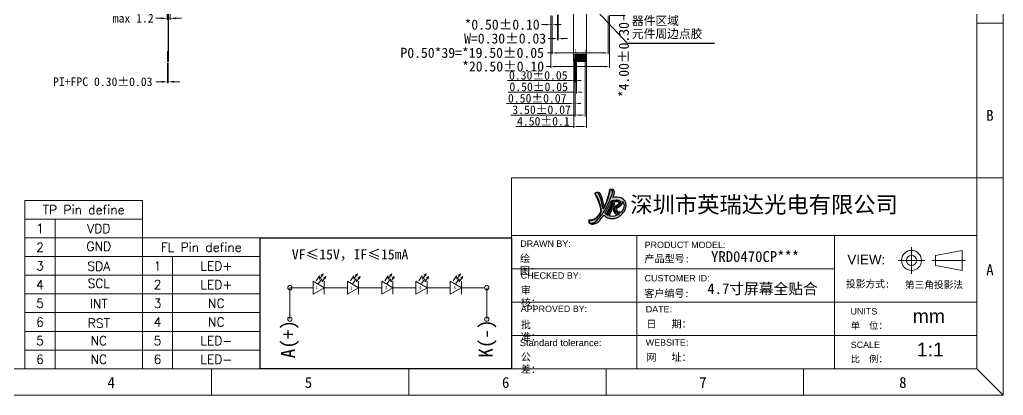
# Model space of a CAD drawing. Header units: millimetres. Extents: x -446 to 696, y -2213 to -1783.
# Drawn here: x 352.8 to 695.6, y -2171.7 to -2040.8 of the extents above; entities that cross this region are included whole.
import ezdxf
from ezdxf.enums import TextEntityAlignment as Align

# ---------------------------------------------------------------- set-up
doc = ezdxf.new("R2010")
doc.units = ezdxf.units.MM
doc.header["$LTSCALE"] = 0.1
doc.layers.get('0').update_dxf_attribs({"lineweight": 0})
doc.layers.get('Defpoints').update_dxf_attribs({"lineweight": 0})
for name, color, linetype, lineweight in [('1', 7, 'Continuous', 9), ('DIM', 3, 'Continuous', 0), ('Sundenal', 4, 'Continuous', 20), ('TP FPC', 33, 'Continuous', 9), ('文字', 2, 'Continuous', 20)]:
    doc.layers.add(name, color=color, linetype=linetype, lineweight=lineweight)
doc.layers.add('COM', color=1, linetype='Continuous')
doc.layers.add('COVERLENS', color=6, linetype='Continuous')
doc.styles.add('ROMANS', font='', dxfattribs={"height": 3})
doc.styles.get("Standard").update_dxf_attribs({"font": '', "height": 3.5})
doc.styles.add('STYLE1', font='arial.ttf')
doc.styles.add('YW-RD', font='romans.shx', dxfattribs={"bigfont": 'chineset.shx'})
doc.styles.add('公司名', font='')
doc.styles.add('宋体', font='')
doc.styles.get('ROMANS').set_extended_font_data('SimSun')
doc.styles.get('Standard').set_extended_font_data('SimSun')
doc.styles.get('公司名').set_extended_font_data('SimSun')
doc.styles.get('宋体').set_extended_font_data('SimSun')
doc.dimstyles.new('ISO-25$0', dxfattribs={"dimtxt": 3, "dimasz": 1.5, "dimexe": 0.5, "dimexo": 0.2, "dimgap": 0.2, "dimtad": 0, "dimzin": 1, "dimdsep": 46, "dimtxsty": 'ROMANS', "dimcen": 1, "dimclrd": 4, "dimclre": 4, "dimclrt": 4, "dimazin": 0, "dimtp": 1.2, "dimtm": 1.2, "dimtfac": 1, "dimtmove": 0, "dimatfit": 3, "dimfxl": 1, "dimtolj": 1, "dimtzin": 0, "dimlwd": 9, "dimlwe": 15, "dimarcsym": 0})
doc.dimstyles.new('Sundenal', dxfattribs={"dimtxt": 3.5, "dimasz": 2, "dimexe": 1.5, "dimexo": 0.5, "dimtad": 1, "dimdsep": 46, "dimtxsty": '宋体', "dimcen": 2.5, "dimadec": 0, "dimazin": 0, "dimtm": 1e-09, "dimtfac": 1, "dimtmove": 0, "dimatfit": 3, "dimfxl": 1, "dimarcsym": 0})
doc.dimstyles.new('Sundenal$0', dxfattribs={"dimtxt": 6, "dimasz": 3, "dimexe": 0.8, "dimexo": 0.8, "dimgap": 0.2, "dimtad": 1, "dimzin": 1, "dimdsep": 46, "dimtxsty": '宋体', "dimcen": 2.5, "dimadec": 0, "dimazin": 0, "dimtfac": 1, "dimtofl": 0, "dimtmove": 0, "dimatfit": 3, "dimfxl": 1, "dimtolj": 1, "dimlwd": 13, "dimlwe": 13, "dimarcsym": 0})

# ---------------------------------------------------------------- blocks, each defined once
blk = doc.blocks.new('*D39')
at = {"layer": 'Defpoints', "color": 0, "ltscale": 0.2}
for p in [(546.22, -2053.88), (546.52, -2053.88), (546.22, -2062.03)]:
    blk.add_point(p, dxfattribs=at)
at = {"layer": 'DIM', "color": 0, "lineweight": 13, "ltscale": 0.2}
for p, q in [((546.22, -2053.88), (546.22, -2062.53)), ((546.52, -2053.88), (546.52, -2062.53)), ((545.22, -2062.03), (522.84, -2062.03)), ((547.52, -2062.03), (548.52, -2062.03))]:
    blk.add_line(p, q, dxfattribs=at)
at = {"layer": 'DIM', "color": 0, "ltscale": 0.2}
for points in [[(545.22, -2061.86), (545.22, -2062.19), (546.22, -2062.03)], [(547.52, -2061.86), (547.52, -2062.19), (546.52, -2062.03)]]:
    blk.add_solid(points, dxfattribs=at)
at = {"layer": 'DIM', "color": 0, "ltscale": 0.2, "insert": (533.53, -2060.21), "char_height": 3, "attachment_point": 5, "style": '宋体'}
blk.add_mtext('\\A1;0.30%%P0.05', dxfattribs=at)
blk = doc.blocks.new('*D40')
at = {"layer": 'Defpoints', "color": 0, "ltscale": 0.2}
for p in [(546.37, -2055.27), (546.87, -2055.27), (546.37, -2066.03)]:
    blk.add_point(p, dxfattribs=at)
at = {"layer": 'DIM', "color": 0, "lineweight": 13, "ltscale": 0.2}
for p, q in [((546.37, -2055.27), (546.37, -2066.53)), ((546.87, -2055.27), (546.87, -2066.53)), ((545.37, -2066.03), (522.99, -2066.03)), ((547.87, -2066.03), (548.87, -2066.03))]:
    blk.add_line(p, q, dxfattribs=at)
at = {"layer": 'DIM', "color": 0, "ltscale": 0.2}
for points in [[(545.37, -2065.86), (545.37, -2066.19), (546.37, -2066.03)], [(547.87, -2065.86), (547.87, -2066.19), (546.87, -2066.03)]]:
    blk.add_solid(points, dxfattribs=at)
at = {"layer": 'DIM', "color": 0, "ltscale": 0.2, "insert": (533.68, -2064.21), "char_height": 3, "attachment_point": 5, "style": '宋体'}
blk.add_mtext('\\A1;0.50%%P0.05', dxfattribs=at)
blk = doc.blocks.new('*D41')
at = {"layer": 'Defpoints', "color": 0, "ltscale": 0.2}
for p in [(546.37, -2055.27), (549.87, -2055.27), (546.37, -2074.03)]:
    blk.add_point(p, dxfattribs=at)
at = {"layer": 'DIM', "color": 0, "lineweight": 13, "ltscale": 0.2}
for p, q in [((546.37, -2055.27), (546.37, -2074.53)), ((549.87, -2055.27), (549.87, -2074.53)), ((546.37, -2074.03), (524.02, -2074.03)), ((548.87, -2074.03), (547.37, -2074.03))]:
    blk.add_line(p, q, dxfattribs=at)
at = {"layer": 'DIM', "color": 0, "ltscale": 0.2}
for points in [[(547.37, -2073.86), (547.37, -2074.19), (546.37, -2074.03)], [(548.87, -2073.86), (548.87, -2074.19), (549.87, -2074.03)]]:
    blk.add_solid(points, dxfattribs=at)
at = {"layer": 'DIM', "color": 0, "ltscale": 0.2, "insert": (534.69, -2072.21), "char_height": 3, "attachment_point": 5, "style": '宋体'}
blk.add_mtext('\\A1;3.50%%P0.07', dxfattribs=at)
blk = doc.blocks.new('*D42')
at = {"layer": 'Defpoints', "color": 0, "ltscale": 0.2}
for p in [(545.87, -2054.81), (546.37, -2055.27), (545.87, -2070.03)]:
    blk.add_point(p, dxfattribs=at)
at = {"layer": 'DIM', "color": 0, "lineweight": 13, "ltscale": 0.2}
for p, q in [((545.87, -2054.81), (545.87, -2070.53)), ((546.37, -2055.27), (546.37, -2070.53)), ((544.87, -2070.03), (522.47, -2070.03)), ((547.37, -2070.03), (548.37, -2070.03))]:
    blk.add_line(p, q, dxfattribs=at)
at = {"layer": 'DIM', "color": 0, "ltscale": 0.2}
for points in [[(544.87, -2069.86), (544.87, -2070.19), (545.87, -2070.03)], [(547.37, -2069.86), (547.37, -2070.19), (546.37, -2070.03)]]:
    blk.add_solid(points, dxfattribs=at)
at = {"layer": 'DIM', "color": 0, "ltscale": 0.2, "insert": (533.17, -2068.21), "char_height": 3, "attachment_point": 5, "style": '宋体'}
blk.add_mtext('\\A1;0.50%%P0.07', dxfattribs=at)
blk = doc.blocks.new('*D43')
at = {"layer": 'Defpoints', "color": 0, "ltscale": 0.2}
for p in [(545.87, -2054.42), (550.37, -2054.16), (545.87, -2078.03)]:
    blk.add_point(p, dxfattribs=at)
at = {"layer": 'DIM', "color": 0, "lineweight": 13, "ltscale": 0.2}
for p, q in [((545.87, -2054.42), (545.87, -2078.53)), ((550.37, -2054.16), (550.37, -2078.53)), ((545.87, -2078.03), (525.74, -2078.03)), ((549.37, -2078.03), (546.87, -2078.03))]:
    blk.add_line(p, q, dxfattribs=at)
at = {"layer": 'DIM', "color": 0, "ltscale": 0.2}
for points in [[(546.87, -2077.86), (546.87, -2078.19), (545.87, -2078.03)], [(549.37, -2077.86), (549.37, -2078.19), (550.37, -2078.03)]]:
    blk.add_solid(points, dxfattribs=at)
at = {"layer": 'DIM', "color": 0, "ltscale": 0.2, "insert": (535.31, -2076.21), "char_height": 3, "attachment_point": 5, "style": '宋体'}
blk.add_mtext('\\A1;4.50%%P0.1', dxfattribs=at)
blk = doc.blocks.new('*D45')
at = {"layer": 'Defpoints', "color": 0}
for p in [(817.89, -2242.63), (838.39, -2242.63), (838.39, -2260.57)]:
    blk.add_point(p, dxfattribs=at)
at = {"layer": 'DIM', "color": 4, "lineweight": -2}
for p, q in [((817.89, -2242.83), (817.89, -2261.07)), ((838.39, -2242.83), (838.39, -2261.07)), ((817.89, -2260.57), (816.29, -2260.57)), ((836.79, -2260.57), (819.49, -2260.57))]:
    blk.add_line(p, q, dxfattribs=at)
at = {"layer": 'DIM', "color": 4}
for points in [[(819.49, -2260.3), (819.49, -2260.84), (817.89, -2260.57)], [(836.79, -2260.3), (836.79, -2260.84), (838.39, -2260.57)]]:
    blk.add_solid(points, dxfattribs=at)
at = {"layer": 'DIM', "color": 4, "lineweight": 0, "insert": (801.29, -2260.57), "char_height": 3.5, "attachment_point": 5, "style": 'ROMANS'}
blk.add_mtext('*20.50%%P0.10', dxfattribs=at)
blk = doc.blocks.new('*D46')
at = {"layer": 'Defpoints', "color": 0}
for p in [(820.24, -2242.33), (820.54, -2242.33), (820.54, -2250.84)]:
    blk.add_point(p, dxfattribs=at)
at = {"layer": 'DIM', "color": 4, "lineweight": -2}
for p, q in [((820.24, -2242.53), (820.24, -2251.34)), ((820.54, -2242.53), (820.54, -2251.34)), ((818.64, -2250.84), (817.04, -2250.84)), ((820.54, -2250.84), (820.24, -2250.84)), ((822.14, -2250.84), (823.74, -2250.84))]:
    blk.add_line(p, q, dxfattribs=at)
at = {"layer": 'DIM', "color": 4}
for points in [[(818.64, -2250.58), (818.64, -2251.11), (820.24, -2250.84)], [(822.14, -2250.58), (822.14, -2251.11), (820.54, -2250.84)]]:
    blk.add_solid(points, dxfattribs=at)
at = {"layer": 'DIM', "color": 4, "lineweight": 0, "insert": (802, -2250.84), "char_height": 3.5, "attachment_point": 5, "style": 'ROMANS'}
blk.add_mtext('W=0.30%%P0.03', dxfattribs=at)
blk = doc.blocks.new('*D47')
at = {"layer": 'Defpoints', "color": 0}
for p in [(817.89, -2242.63), (818.39, -2242.73), (817.89, -2245.98)]:
    blk.add_point(p, dxfattribs=at)
at = {"layer": 'DIM', "color": 4, "lineweight": -2}
for p, q in [((817.89, -2242.83), (817.89, -2246.48)), ((818.39, -2242.93), (818.39, -2246.48)), ((816.29, -2245.98), (814.69, -2245.98)), ((818.39, -2245.98), (817.89, -2245.98)), ((819.99, -2245.98), (821.59, -2245.98))]:
    blk.add_line(p, q, dxfattribs=at)
at = {"layer": 'DIM', "color": 4}
for points in [[(816.29, -2245.72), (816.29, -2246.25), (817.89, -2245.98)], [(819.99, -2245.72), (819.99, -2246.25), (818.39, -2245.98)]]:
    blk.add_solid(points, dxfattribs=at)
at = {"layer": 'DIM', "color": 4, "lineweight": 0, "insert": (800.94, -2245.98), "char_height": 3.5, "attachment_point": 5, "style": 'ROMANS'}
blk.add_mtext('*0.50%%P0.10', dxfattribs=at)
blk = doc.blocks.new('*D48')
at = {"layer": 'Defpoints', "color": 0}
for p in [(818.39, -2242.73), (837.89, -2242.73), (837.89, -2255.82)]:
    blk.add_point(p, dxfattribs=at)
at = {"layer": 'DIM', "color": 4, "lineweight": -2}
for p, q in [((818.39, -2242.93), (818.39, -2256.32)), ((837.89, -2242.93), (837.89, -2256.32)), ((818.39, -2255.82), (816.79, -2255.82)), ((836.29, -2255.82), (819.99, -2255.82))]:
    blk.add_line(p, q, dxfattribs=at)
at = {"layer": 'DIM', "color": 4}
for points in [[(819.99, -2255.56), (819.99, -2256.09), (818.39, -2255.82)], [(836.29, -2255.56), (836.29, -2256.09), (837.89, -2255.82)]]:
    blk.add_solid(points, dxfattribs=at)
at = {"layer": 'DIM', "color": 4, "lineweight": 0, "insert": (790.53, -2255.82), "char_height": 3.5, "attachment_point": 5, "style": 'ROMANS'}
blk.add_mtext('P0.50*39=*19.50%%P0.05', dxfattribs=at)
blk = doc.blocks.new('*D49')
at = {"layer": 'Defpoints', "color": 0}
for p in [(838.39, -2238.83), (838.19, -2242.83), (843.39, -2242.83)]:
    blk.add_point(p, dxfattribs=at)
at = {"layer": 'DIM', "color": 4, "lineweight": -2}
for p, q in [((838.59, -2238.83), (843.89, -2238.83)), ((843.39, -2240.43), (843.39, -2241.23)), ((838.39, -2242.83), (843.89, -2242.83)), ((843.39, -2242.83), (843.39, -2244.43))]:
    blk.add_line(p, q, dxfattribs=at)
at = {"layer": 'DIM', "color": 4}
for points in [[(843.12, -2240.43), (843.66, -2240.43), (843.39, -2238.83)], [(843.12, -2241.23), (843.66, -2241.23), (843.39, -2242.83)]]:
    blk.add_solid(points, dxfattribs=at)
at = {"layer": 'DIM', "color": 4, "lineweight": 0, "insert": (843.39, -2258.18), "char_height": 3.5, "attachment_point": 5, "rotation": 90, "style": 'ROMANS'}
blk.add_mtext('*4.00%%P0.30', dxfattribs=at)
blk = doc.blocks.new('*D71')
at = {"layer": 'Defpoints', "color": 0}
for p in [(404.19, -2037.68), (405.19, -2037.68), (404.19, -2040.33)]:
    blk.add_point(p, dxfattribs=at)
at = {"layer": 'DIM', "color": 4, "lineweight": 15}
for p, q in [((404.19, -2038.18), (404.19, -2040.83)), ((405.19, -2038.18), (405.19, -2040.83))]:
    blk.add_line(p, q, dxfattribs=at)
at = {"layer": 'DIM', "color": 4, "lineweight": 9}
for p, q in [((402.19, -2040.33), (400.19, -2040.33)), ((405.19, -2040.33), (404.19, -2040.33)), ((407.19, -2040.33), (409.19, -2040.33))]:
    blk.add_line(p, q, dxfattribs=at)
at = {"layer": 'DIM', "color": 4}
for points in [[(402.19, -2040), (402.19, -2040.66), (404.19, -2040.33)], [(407.19, -2040), (407.19, -2040.66), (405.19, -2040.33)]]:
    blk.add_solid(points, dxfattribs=at)
at = {"layer": 'DIM', "color": 4, "insert": (392.35, -2040.33), "char_height": 3, "attachment_point": 5, "style": 'ROMANS'}
blk.add_mtext('\\A1;max 1.2', dxfattribs=at)
blk = doc.blocks.new('*D72')
at = {"layer": 'Defpoints', "color": 0}
for p in [(404.29, -2055.37), (404.59, -2055.37), (404.29, -2062.44)]:
    blk.add_point(p, dxfattribs=at)
at = {"layer": 'DIM', "color": 4, "lineweight": 15}
for p, q in [((404.29, -2055.87), (404.29, -2062.94)), ((404.59, -2055.87), (404.59, -2062.94))]:
    blk.add_line(p, q, dxfattribs=at)
at = {"layer": 'DIM', "color": 4, "lineweight": 9}
for p, q in [((402.29, -2062.44), (400.29, -2062.44)), ((404.59, -2062.44), (404.29, -2062.44)), ((406.59, -2062.44), (408.59, -2062.44))]:
    blk.add_line(p, q, dxfattribs=at)
at = {"layer": 'DIM', "color": 4}
for points in [[(402.29, -2062.1), (402.29, -2062.77), (404.29, -2062.44)], [(406.59, -2062.1), (406.59, -2062.77), (404.59, -2062.44)]]:
    blk.add_solid(points, dxfattribs=at)
at = {"layer": 'DIM', "color": 4, "insert": (381.74, -2062.44), "char_height": 3, "attachment_point": 5, "style": 'ROMANS'}
blk.add_mtext('\\A1;PI+FPC 0.30±0.03', dxfattribs=at)
blk = doc.blocks.new('2')
at = {"layer": 'DIM', "lineweight": 0}
dim = blk.add_linear_dim(base=(843.389, -2242.829), p1=(838.392, -2238.829), p2=(838.192, -2242.829), angle=90, text='*<>%%P0.30', dimstyle='ISO-25$0', override={"dimtxt": 1.8, "dimasz": 1.6, "dimtp": 0, "dimtm": 0, "dimtolj": 0, "dimlwd": 65534, "dimlwe": 65534}, dxfattribs=at)
dim.commit()
dim.dimension.update_dxf_attribs({"geometry": '*D49', "text_midpoint": (843.389, -2258.179), "dimtype": 128})
for base, p1, p2, text, picture, middle in [((837.892, -2255.824), (818.392, -2242.729), (837.892, -2242.729), 'P0.50*39=*<>%%P0.05', '*D48', (790.528, -2255.824)), ((820.542, -2250.843), (820.242, -2242.329), (820.542, -2242.329), 'W=<>%%P0.03', '*D46', (802.002, -2250.843)), ((838.392, -2260.571), (817.892, -2242.629), (838.392, -2242.629), '*<>%%P0.10', '*D45', (801.291, -2260.571)), ((817.892, -2245.983), (818.392, -2242.729), (817.892, -2242.629), '*<>%%P0.10', '*D47', (800.942, -2245.983))]:
    dim = blk.add_linear_dim(base=base, p1=p1, p2=p2, text=text, dimstyle='ISO-25$0', override={"dimtxt": 1.8, "dimasz": 1.6, "dimtp": 0, "dimtm": 0, "dimtolj": 0, "dimlwd": 65534, "dimlwe": 65534}, dxfattribs=at)
    dim.commit()
    dim.dimension.update_dxf_attribs({"geometry": picture, "text_midpoint": middle, "dimtype": 128})

msp = doc.modelspace()

# ---------------------------------------------------------------- hatches: boundary and pattern name
at = {"ltscale": 0.25}
for points in [[(556.6075, -2107.3413, 0.03372894), (558.4235, -2103.707, -0.00715604), (559.3327, -2101.3821, 0.14987693), (559.364, -2100.4391, 0.23508652), (558.9853, -2100.0817, 0.08849845), (558.554, -2100.0497, -0.06787995), (556.2075, -2106.8333, -0.00465886), (555.5481, -2104.0027, 0.04927734), (554.7841, -2101.7412, 0.20187911), (554.1413, -2101.1478, 0.22160241), (553.4659, -2101.2371, 0.21886123), (553.3226, -2101.4747, -0.11889744), (555.4702, -2107.6546, -0.09960291), (553.8139, -2109.9215, -0.11512876), (552.4851, -2110.6879, -0.12902027), (551.2167, -2110.6873, 0.13624358), (551.4168, -2111.4905, 0.2211812), (551.8548, -2111.7327, 0.15129175), (552.9801, -2111.4375, 0.09133765), (554.2605, -2110.3888, 0.04383685)], [(559.6066, -2104.7884), (559.1934, -2104.6886), (557.3356, -2108.7019, 0.04138834), (557.7357, -2108.9516)]]:
    msp.add_hatch(color=7, dxfattribs=at).paths.add_polyline_path(points)
at = {"layer": 'COM'}
h = msp.add_hatch(color=150, dxfattribs=at)
h.paths.add_polyline_path([(561.5124, -2109.4912, 0.08412306), (563.1707, -2108.0247, 0.16266905), (564.1774, -2105.5039, 0.31823096), (562.6103, -2103.0271, 0.18518386), (559.463, -2102.8047, 0.01927237), (559.9534, -2101.4578, 0.27556159), (559.7991, -2100.2013, 0.25187329), (559.0143, -2099.9686, 0.10482957), (558.4557, -2099.9452, -0.05927415), (556.5336, -2105.8893, 0.01700357), (556.0753, -2103.9196, 0.03855738), (555.3549, -2101.7219, 0.14089341), (554.8375, -2101.1443, 0.15185766), (554.1763, -2101.0363, 0.22207271), (553.4017, -2101.1395, 0.24595027), (553.2037, -2101.506, -0.11901075), (555.3508, -2107.6344, -0.09848438), (553.7346, -2109.8358, -0.11500689), (552.4534, -2110.5755, -0.14391492), (551.1107, -2110.5343, 0.16033694), (551.3184, -2111.5538, 0.24344717), (551.8997, -2111.851, 0.1911211), (552.5578, -2112.0578, 0.11879656), (554.0511, -2111.5228, 0.08506177), (555.039, -2110.5933, 0.01886165), (556.3402, -2108.878, 0.08529997), (557.3179, -2109.6384, 0.07751559), (558.7693, -2110.0748, 0.17390921)])
h.paths.add_polyline_path([(558.7671, -2109.2629, -0.03237811), (558.2487, -2109.1418), (559.409, -2106.5598), (559.6382, -2106.5799), (559.7209, -2106.9962, 0.11110451), (560.1538, -2108.1059, 0.10391763), (560.4987, -2108.4728, 0.27662088), (561.1638, -2108.4799, 0.29751482), (561.8843, -2108.3182, -0.03221781), (561.2767, -2108.7867, -0.1794648)], flags=16)
h.paths.add_polyline_path([(560.3402, -2108.1563, -0.13347553), (559.8355, -2106.9735), (559.7357, -2106.4712), (559.3712, -2106.4392, 0.02675099), (559.6192, -2106.0948, 0.12977373), (561.0701, -2105.5502, 0.09748583), (561.7263, -2104.8957, 0.23226505), (561.762, -2104.3919, 0.16339798), (561.4226, -2104.1336, 0.09442898), (560.246, -2104.0126, 0.07986488), (558.7832, -2104.3628, 0.00226449), (558.8984, -2104.0959, -0.08706592), (560.7019, -2103.7175, -0.01558338), (561.2368, -2103.7433, -0.11112246), (562.0397, -2103.9882, -0.44301694), (562.2585, -2104.6895, -0.13342236), (561.2703, -2105.7602, -0.05240629), (560.2861, -2106.249, 0.14854129), (560.6739, -2107.7384, 0.34582261), (561.6165, -2108.0246, -0.10417742), (561.1093, -2108.3874, -0.39472956)], flags=16)
h.paths.add_polyline_path([(557.7357, -2108.9516, -0.04138834), (557.3356, -2108.7019), (559.1934, -2104.6886), (559.6066, -2104.7884)], flags=16)
h.paths.add_polyline_path([(557.2409, -2108.6282, -0.05515666), (556.8003, -2108.181, 0.03221408), (558.7141, -2104.5199, -0.08666433), (560.2554, -2104.1291, -0.08978239), (561.3346, -2104.2297, -0.18201703), (561.6582, -2104.4473, -0.27265547), (561.5782, -2104.9033, -0.08782919), (561.0038, -2105.454, -0.12412777), (559.6735, -2105.9712), (560.1952, -2104.8103), (559.1276, -2104.5525)], flags=16)
h.paths.add_polyline_path([(561.0772, -2107.2725, -0.05526772), (560.9197, -2106.3013, 0.02828174), (561.7568, -2105.8978, 0.13831332), (562.9091, -2104.6873, 0.26707564), (562.8563, -2104.1441, -0.20011886), (563.4433, -2105.5099, -0.16894492), (562.644, -2107.5134, -0.02396439), (562.2711, -2107.9459, -0.13142414), (561.8272, -2107.9991, -0.02867255), (561.9348, -2107.9138, -0.11663007), (561.8604, -2107.819, -0.10988465), (561.5346, -2107.919, -0.20064306)], flags=16)
h.paths.add_polyline_path([(554.2605, -2110.3888, -0.09133765), (552.9801, -2111.4375, -0.1455283), (551.8992, -2111.7342, -0.24086919), (551.4168, -2111.4905, -0.13624358), (551.2167, -2110.6873, 0.12902027), (552.4851, -2110.6879, 0.10441132), (553.7075, -2110.017, 0.10467732), (555.4702, -2107.6546, 0.11889744), (553.3226, -2101.4747, -0.2453457), (553.4944, -2101.2197, -0.21076918), (554.1413, -2101.1478, -0.20340564), (554.7869, -2101.7472, -0.05274455), (555.5862, -2104.173, 0.00411241), (556.1684, -2106.6716), (556.2887, -2106.6716, 0.06616942), (558.554, -2100.0497, -0.06858606), (558.89, -2100.0613, -0.35576344), (559.3983, -2100.5966, -0.15254711), (559.2657, -2101.547, 0.00664586), (558.4235, -2103.707, -0.03372894), (556.6075, -2107.3413, -0.04383685)], flags=16)
h.paths.add_polyline_path([(559.6968, -2103.4626, -0.17085205), (562.2885, -2103.7623, -0.00637092), (562.3333, -2103.7827, 0.04724845), (560.701, -2103.6007, 0.08131134), (558.9739, -2103.9414, 0.00246474), (559.0663, -2103.707, -0.08555326)], flags=16)
msp.add_hatch(color=7, dxfattribs=at).paths.add_polyline_path([(560.2861, -2106.249, 0.05552151), (561.3252, -2105.7248, 0.13312052), (562.2866, -2104.6341, 0.40609149), (562.0397, -2103.9882, 0.10817825), (561.259, -2103.7451, 0.01623081), (560.7019, -2103.7175, 0.08706592), (558.8984, -2104.0959, -0.00226449), (558.7832, -2104.3628, -0.07986488), (560.246, -2104.0126, -0.08955186), (561.3638, -2104.1166, -0.18690623), (561.762, -2104.3919, -0.23226505), (561.7263, -2104.8957, -0.09748583), (561.0701, -2105.5502, -0.12977373), (559.6192, -2106.0948, -0.02675099), (559.3712, -2106.4392), (559.7357, -2106.4712), (559.8355, -2106.9735, 0.13347553), (560.3402, -2108.1563, 0.35114774), (561.026, -2108.421, 0.11922138), (561.6165, -2108.0246, -0.34582261), (560.6739, -2107.7384, -0.14854129)])

# ---------------------------------------------------------------- linework, layer by layer
for p, q in [((456.1011, -2131.7658), (457.257, -2130.0583)), ((456.1011, -2131.7658), (457.257, -2130.0583)), ((456.9857, -2132.7449), (458.1416, -2131.0374)), ((456.9857, -2132.7449), (458.1416, -2131.0374)), ((457.257, -2130.0583), (457.3162, -2131.1738)), ((457.257, -2130.0583), (457.3162, -2131.1738)), ((457.3162, -2131.1738), (458.5679, -2129.3248)), ((457.3162, -2131.1738), (458.5679, -2129.3248)), ((458.5679, -2129.3248), (457.7382, -2129.8066)), ((458.5679, -2129.3248), (457.7382, -2129.8066)), ((458.1416, -2131.0374), (458.2008, -2132.153)), ((458.1416, -2131.0374), (458.2008, -2132.153)), ((458.2008, -2132.153), (459.4525, -2130.304)), ((458.2008, -2132.153), (459.4525, -2130.304)), ((458.5679, -2129.3248), (458.343, -2130.1844)), ((458.5679, -2129.3248), (458.343, -2130.1844)), ((459.4525, -2130.304), (458.7058, -2130.7376)), ((459.4525, -2130.304), (458.7058, -2130.7376)), ((458.932, -2131.9482), (458.932, -2136.379)), ((458.932, -2131.9482), (458.932, -2136.379)), ((459.4525, -2130.304), (459.2501, -2131.0776)), ((459.4525, -2130.304), (459.2501, -2131.0776)), ((468.0534, -2131.7658), (469.2093, -2130.0583)), ((468.0534, -2131.7658), (469.2093, -2130.0583)), ((468.938, -2132.7449), (470.0939, -2131.0374)), ((468.938, -2132.7449), (470.0939, -2131.0374)), ((469.2093, -2130.0583), (469.2685, -2131.1738)), ((469.2093, -2130.0583), (469.2685, -2131.1738)), ((469.2685, -2131.1738), (470.5202, -2129.3248)), ((469.2685, -2131.1738), (470.5202, -2129.3248)), ((470.5202, -2129.3248), (469.6905, -2129.8066)), ((470.5202, -2129.3248), (469.6905, -2129.8066)), ((470.0939, -2131.0374), (470.1531, -2132.153)), ((470.0939, -2131.0374), (470.1531, -2132.153)), ((470.1531, -2132.153), (471.4048, -2130.304)), ((470.1531, -2132.153), (471.4048, -2130.304)), ((470.5202, -2129.3248), (470.2953, -2130.1844)), ((470.5202, -2129.3248), (470.2953, -2130.1844)), ((471.4048, -2130.304), (470.6581, -2130.7376)), ((471.4048, -2130.304), (470.6581, -2130.7376)), ((470.8843, -2131.9482), (470.8843, -2136.379)), ((470.8843, -2131.9482), (470.8843, -2136.379)), ((471.4048, -2130.304), (471.2024, -2131.0776)), ((471.4048, -2130.304), (471.2024, -2131.0776)), ((480.0058, -2131.7658), (481.1616, -2130.0583)), ((480.0058, -2131.7658), (481.1616, -2130.0583)), ((480.8904, -2132.7449), (482.0462, -2131.0374)), ((480.8904, -2132.7449), (482.0462, -2131.0374)), ((481.1616, -2130.0583), (481.2208, -2131.1738)), ((481.1616, -2130.0583), (481.2208, -2131.1738)), ((481.2208, -2131.1738), (482.4725, -2129.3248)), ((481.2208, -2131.1738), (482.4725, -2129.3248)), ((482.4725, -2129.3248), (481.6428, -2129.8066)), ((482.4725, -2129.3248), (481.6428, -2129.8066)), ((482.0462, -2131.0374), (482.1054, -2132.153)), ((482.0462, -2131.0374), (482.1054, -2132.153)), ((482.1054, -2132.153), (483.3571, -2130.304)), ((482.1054, -2132.153), (483.3571, -2130.304)), ((482.4725, -2129.3248), (482.2477, -2130.1844)), ((482.4725, -2129.3248), (482.2477, -2130.1844)), ((483.3571, -2130.304), (482.6104, -2130.7376)), ((483.3571, -2130.304), (482.6104, -2130.7376)), ((482.8366, -2131.9482), (482.8366, -2136.379)), ((482.8366, -2131.9482), (482.8366, -2136.379)), ((483.3571, -2130.304), (483.1547, -2131.0776)), ((483.3571, -2130.304), (483.1547, -2131.0776)), ((491.9581, -2131.7658), (493.114, -2130.0583)), ((491.9581, -2131.7658), (493.114, -2130.0583)), ((492.8427, -2132.7449), (493.9986, -2131.0374)), ((492.8427, -2132.7449), (493.9986, -2131.0374)), ((493.114, -2130.0583), (493.1732, -2131.1738)), ((493.114, -2130.0583), (493.1732, -2131.1738)), ((493.1732, -2131.1738), (494.4249, -2129.3248)), ((493.1732, -2131.1738), (494.4249, -2129.3248)), ((494.4249, -2129.3248), (493.5951, -2129.8066)), ((494.4249, -2129.3248), (493.5951, -2129.8066)), ((493.9986, -2131.0374), (494.0578, -2132.153)), ((493.9986, -2131.0374), (494.0578, -2132.153)), ((494.0578, -2132.153), (495.3095, -2130.304)), ((494.0578, -2132.153), (495.3095, -2130.304)), ((494.4249, -2129.3248), (494.2, -2130.1844)), ((494.4249, -2129.3248), (494.2, -2130.1844)), ((495.3095, -2130.304), (494.5627, -2130.7376)), ((495.3095, -2130.304), (494.5627, -2130.7376)), ((494.7889, -2131.9482), (494.7889, -2136.379)), ((494.7889, -2131.9482), (494.7889, -2136.379)), ((495.3095, -2130.304), (495.1071, -2131.0776)), ((495.3095, -2130.304), (495.1071, -2131.0776)), ((503.9104, -2131.7658), (505.0663, -2130.0583)), ((503.9104, -2131.7658), (505.0663, -2130.0583)), ((504.795, -2132.7449), (505.9509, -2131.0374)), ((504.795, -2132.7449), (505.9509, -2131.0374)), ((505.0663, -2130.0583), (505.1255, -2131.1738)), ((505.0663, -2130.0583), (505.1255, -2131.1738)), ((505.1255, -2131.1738), (506.3772, -2129.3248)), ((505.1255, -2131.1738), (506.3772, -2129.3248)), ((506.3772, -2129.3248), (505.5474, -2129.8066)), ((506.3772, -2129.3248), (505.5474, -2129.8066)), ((505.9509, -2131.0374), (506.0101, -2132.153)), ((505.9509, -2131.0374), (506.0101, -2132.153)), ((506.0101, -2132.153), (507.2618, -2130.304)), ((506.0101, -2132.153), (507.2618, -2130.304)), ((506.3772, -2129.3248), (506.1523, -2130.1844)), ((506.3772, -2129.3248), (506.1523, -2130.1844)), ((507.2618, -2130.304), (506.515, -2130.7376)), ((507.2618, -2130.304), (506.515, -2130.7376)), ((506.7412, -2131.9482), (506.7412, -2136.379)), ((506.7412, -2131.9482), (506.7412, -2136.379)), ((507.2618, -2130.304), (507.0594, -2131.0776)), ((507.2618, -2130.304), (507.0594, -2131.0776)), ((446.985, -2134.166), (455.0503, -2134.166)), ((446.985, -2134.166), (446.985, -2145.1183)), ((458.9373, -2134.166), (467.0026, -2134.166)), ((470.8896, -2134.166), (478.955, -2134.166)), ((490.9073, -2134.166), (482.8419, -2134.166)), ((502.8596, -2134.166), (494.7942, -2134.166)), ((514.8119, -2134.166), (506.7465, -2134.166)), ((515.5767, -2134.166), (515.5767, -2145.1183))]:
    msp.add_line(p, q)
at = {"color": 4}
msp.add_line((417.6812, -2162.4052), (460.8812, -2162.4052), dxfattribs=at)
msp.add_line((417.6812, -2162.4052), (460.8812, -2162.4052), dxfattribs=at)
for points in [[(458.9373, -2134.166), (455.0503, -2131.9218), (455.0503, -2136.4101)], [(458.9373, -2134.166), (455.0503, -2131.9218), (455.0503, -2136.4101)], [(470.8896, -2134.166), (467.0026, -2131.9218), (467.0026, -2136.4101)], [(470.8896, -2134.166), (467.0026, -2131.9218), (467.0026, -2136.4101)], [(482.8419, -2134.166), (478.955, -2131.9218), (478.955, -2136.4101)], [(482.8419, -2134.166), (478.955, -2131.9218), (478.955, -2136.4101)], [(494.7942, -2134.166), (490.9073, -2131.9218), (490.9073, -2136.4101)], [(494.7942, -2134.166), (490.9073, -2131.9218), (490.9073, -2136.4101)], [(506.7465, -2134.166), (502.8596, -2131.9218), (502.8596, -2136.4101)], [(506.7465, -2134.166), (502.8596, -2131.9218), (502.8596, -2136.4101)]]:
    msp.add_lwpolyline(points, close=True)
for centre in [(446.985, -2134.166), (515.5767, -2134.166), (446.985, -2145.1183), (515.5767, -2145.1183)]:
    msp.add_circle(centre, 0.7648)
at = {"layer": '1', "color": 1}
for p, q in [((365.1171, -2116.8076), (365.1171, -2110.2936)), ((365.1171, -2123.3215), (365.1171, -2116.8076)), ((365.1171, -2129.8354), (365.1171, -2123.3215)), ((406.0848, -2129.8354), (406.0848, -2123.3215)), ((365.1171, -2136.3494), (365.1171, -2129.8354)), ((406.0848, -2136.3494), (406.0848, -2129.8354)), ((365.1171, -2142.8633), (365.1171, -2136.3494)), ((406.0848, -2142.8633), (406.0848, -2136.3494)), ((365.1171, -2149.3773), (365.1171, -2142.8633)), ((406.0848, -2149.3773), (406.0848, -2142.8633)), ((365.1171, -2155.8912), (365.1171, -2149.3773)), ((406.0848, -2155.8912), (406.0848, -2149.3773)), ((365.1171, -2162.4052), (365.1171, -2155.8912)), ((406.0848, -2162.4052), (406.0848, -2155.8912))]:
    msp.add_line(p, q, dxfattribs=at)
for points in [[(354.6195, -2103.7797), (354.6195, -2110.2936), (395.5872, -2110.2936), (395.5872, -2103.7797)], [(354.6195, -2110.2936), (354.6195, -2116.8076), (395.5872, -2116.8076), (395.5872, -2110.2936)], [(354.6195, -2116.8076), (354.6195, -2123.3215), (395.5872, -2123.3215), (395.5872, -2116.8076)], [(395.5872, -2116.8076), (395.5872, -2123.3215), (436.555, -2123.3215), (436.555, -2116.8076)], [(354.6195, -2123.3215), (354.6195, -2129.8354), (395.5872, -2129.8354), (395.5872, -2123.3215)], [(395.5872, -2123.3215), (395.5872, -2129.8354), (436.555, -2129.8354), (436.555, -2123.3215)], [(354.6195, -2129.8354), (354.6195, -2136.3494), (395.5872, -2136.3494), (395.5872, -2129.8354)], [(395.5872, -2129.8354), (395.5872, -2136.3494), (436.555, -2136.3494), (436.555, -2129.8354)], [(354.6195, -2136.3494), (354.6195, -2142.8633), (395.5872, -2142.8633), (395.5872, -2136.3494)], [(395.5872, -2136.3494), (395.5872, -2142.8633), (436.555, -2142.8633), (436.555, -2136.3494)], [(354.6195, -2142.8633), (354.6195, -2149.3773), (395.5872, -2149.3773), (395.5872, -2142.8633)], [(395.5872, -2142.8633), (395.5872, -2149.3773), (436.555, -2149.3773), (436.555, -2142.8633)], [(354.6195, -2149.3773), (354.6195, -2155.8912), (395.5872, -2155.8912), (395.5872, -2149.3773)], [(395.5872, -2149.3773), (395.5872, -2155.8912), (436.555, -2155.8912), (436.555, -2149.3773)], [(354.6195, -2155.8912), (354.6195, -2162.4052), (395.5872, -2162.4052), (395.5872, -2155.8912)], [(395.5872, -2155.8912), (395.5872, -2162.4052), (436.555, -2162.4052), (436.555, -2155.8912)]]:
    msp.add_lwpolyline(points, close=True, dxfattribs=at)
at = {"layer": 'COM', "color": 150}
for points in [[(563.1707, -2108.0247, 0.15865465), (564.1731, -2105.5708, 0.32552432), (562.6103, -2103.0271, 0.18518386), (559.463, -2102.8047, 0.01927237), (559.9534, -2101.4578, 0.27556159), (559.7991, -2100.2013, 0.25187329), (559.0143, -2099.9686, 0.10482957), (558.4557, -2099.9452, -0.05927415), (556.5336, -2105.8893, 0.01700357), (556.0753, -2103.9196, 0.03563194), (555.4213, -2101.8843, 0.17295186), (554.8375, -2101.1443, 0.15185766), (554.1763, -2101.0363, 0.21030107), (553.4372, -2101.1179, 0.27062086), (553.2037, -2101.506, -0.11901075), (555.3508, -2107.6344, -0.09848438), (553.7346, -2109.8358, -0.11500689), (552.4534, -2110.5755, -0.14391492), (551.1107, -2110.5343, 0.16033694), (551.3184, -2111.5538, 0.24344717), (551.8997, -2111.851, 0.2158028), (552.6458, -2112.0471, 0.11216343), (554.0511, -2111.5228, 0.08506177), (555.039, -2110.5933, 0.01886165), (556.3402, -2108.878, 0.08529997), (557.3179, -2109.6384, 0.07052689), (558.6342, -2110.0542, 0.18555268), (561.5553, -2109.4643, 0.08219777)], [(555.5481, -2104.0027, 0.04914081), (554.7869, -2101.7472, 0.20340564), (554.1413, -2101.1478, 0.21076918), (553.4944, -2101.2197, 0.2453457), (553.3226, -2101.4747, -0.11889744), (555.4702, -2107.6546, -0.09960291), (553.8139, -2109.9215, -0.11512876), (552.4851, -2110.6879, -0.12902027), (551.2167, -2110.6873, 0.13624358), (551.4168, -2111.4905, 0.24086919), (551.8992, -2111.7342, 0.1455283), (552.9801, -2111.4375, 0.09133765), (554.2605, -2110.3888, 0.04383685), (556.6075, -2107.3413, 0.03372894), (558.4235, -2103.707, -0.00664586), (559.2657, -2101.547, 0.15254711), (559.3983, -2100.5966, 0.30941436), (558.9853, -2100.0817, 0.08849845), (558.554, -2100.0497, -0.06616942), (556.2887, -2106.6716), (556.1684, -2106.6716, -0.00439219)], [(561.0038, -2105.454, -0.12412777), (559.6735, -2105.9712), (560.1952, -2104.8103), (559.1276, -2104.5525), (557.2409, -2108.6282, -0.05515666), (556.8003, -2108.181, 0.03221408), (558.7141, -2104.5199, -0.08666433), (560.2554, -2104.1291, -0.09429818), (561.387, -2104.2449, -0.15667734), (561.6582, -2104.4473, -0.22310439), (561.6271, -2104.8338, -0.09722391)], [(557.3356, -2108.7019, 0.04138834), (557.7357, -2108.9516), (559.6066, -2104.7884), (559.1934, -2104.6886)], [(561.0772, -2107.2725, -0.05526772), (560.9197, -2106.3013, 0.02828174), (561.7568, -2105.8978, 0.13163726), (562.8704, -2104.7582, 0.30702559), (562.8563, -2104.1441, -0.20011886), (563.4433, -2105.5099, -0.16894492), (562.644, -2107.5134, -0.02396439), (562.2711, -2107.9459, -0.13142414), (561.8272, -2107.9991, -0.02867255), (561.9348, -2107.9138, -0.11663007), (561.8604, -2107.819, -0.10988465), (561.5346, -2107.919, -0.20064306)], [(559.7209, -2106.9962, 0.11110451), (560.1538, -2108.1059, 0.10391763), (560.4987, -2108.4728, 0.27662088), (561.1638, -2108.4799, 0.25035514), (561.7947, -2108.3955, -0.02724904), (561.2767, -2108.7867, -0.1794648), (558.7671, -2109.2629, -0.03237811), (558.2487, -2109.1418), (559.409, -2106.5598), (559.6382, -2106.5799)]]:
    msp.add_lwpolyline(points, format="xyb", close=True, dxfattribs=at)
msp.add_lwpolyline([(560.7048, -2103.7175, 0.08720132), (558.8984, -2104.0959, -0.00226449), (558.7832, -2104.3628, -0.07986488), (560.246, -2104.0126, -0.09442898), (561.4226, -2104.1336, -0.16339798), (561.762, -2104.3919, -0.23226505), (561.7263, -2104.8957, -0.09748583), (561.0701, -2105.5502, -0.12977373), (559.6192, -2106.0948, -0.02675099), (559.3712, -2106.4392), (559.7357, -2106.4712), (559.8355, -2106.9735, 0.13347553), (560.3402, -2108.1563, 0.35114774), (561.026, -2108.421, 0.11922138), (561.6165, -2108.0246, -0.34582261), (560.6739, -2107.7384, -0.14854129), (560.2861, -2106.249, 0.05552151), (561.3252, -2105.7248, 0.13312052), (562.2866, -2104.6341, 0.40609149), (562.0397, -2103.9882, 0.11112246), (561.2368, -2103.7433, 0.01566712), (560.699, -2103.7175)], format="xyb", dxfattribs=at)
at = {"layer": 'COVERLENS', "color": 0, "ltscale": 0.2}
msp.add_lwpolyline([(436.555, -2116.762), (524.1652, -2116.762), (524.1652, -2162.4052), (436.555, -2162.4052)], close=True, dxfattribs=at)
at = {"layer": 'DIM', "lineweight": 30}
msp.add_lwpolyline([(564.4809, -2048.9837), (594.9849, -2048.9837)], dxfattribs=at)
at = {"layer": 'Sundenal', "ltscale": 0.2}
msp.add_line((686.3647, -2162.4052), (695.6236, -2171.6641), dxfattribs=at)
at = {"layer": 'Sundenal', "color": 4}
msp.add_lwpolyline([(144.6985, -2171.6641), (695.6236, -2171.6641), (695.6236, -1782.7893), (144.6985, -1782.7893)], close=True, dxfattribs=at)
at = {"layer": 'Sundenal', "ltscale": 0.2}
for points in [[(686.3647, -1792.0482), (153.9575, -1792.0482), (153.9575, -2162.4052), (686.3647, -2162.4052)], [(686.3647, -2095.8635), (524.1652, -2095.8635), (524.1652, -2162.4052), (686.3647, -2162.4052)]]:
    msp.add_lwpolyline(points, close=True, dxfattribs=at)
at = {"layer": 'Sundenal', "color": 4}
for points in [[(686.3647, -2042.0392), (695.6236, -2042.0392)], [(686.3647, -2095.8635), (695.6236, -2095.8635)], [(686.3647, -2115.9981), (597.9012, -2115.9981), (524.1652, -2115.9981)], [(567.8352, -2115.9981), (567.8352, -2162.4052)], [(524.1652, -2127.5998), (597.9012, -2127.5998), (636.76, -2127.5998)], [(686.3647, -2150.8034), (597.9012, -2150.8034), (524.1652, -2150.8034)], [(419.6886, -2162.4052), (419.6886, -2171.6641)], [(488.4361, -2162.4052), (488.4361, -2171.6641)], [(557.1836, -2162.4052), (557.1836, -2171.6641)], [(625.9311, -2162.4052), (625.9311, -2171.6641)]]:
    msp.add_lwpolyline(points, dxfattribs=at)
at = {"layer": 'Sundenal', "color": 4, "ltscale": 0.5}
for points in [[(636.76, -2115.9981), (636.76, -2150.8034), (636.76, -2162.4052)], [(663.6168, -2129.3159), (663.6168, -2120.0345)], [(658.9761, -2124.6752), (668.2575, -2124.6752)], [(682.4157, -2124.6752), (670.8139, -2124.6752)], [(524.1652, -2139.2016), (597.9012, -2139.2016), (651.2727, -2139.2016), (686.3647, -2139.2016)]]:
    msp.add_lwpolyline(points, dxfattribs=at)
msp.add_lwpolyline([(681.2555, -2121.1947), (681.2555, -2128.1557), (671.9741, -2126.4155), (671.9741, -2122.9349)], close=True, dxfattribs=at)
for radius in [3.4805, 1.7403]:
    msp.add_circle((663.6168, -2124.6752), radius, dxfattribs=at)
at = {"layer": 'TP FPC', "ltscale": 0.2}
for p, q in [((404.4944, -2055.366), (404.4944, -1997.746)), ((404.5944, -1997.746), (404.5944, -2055.366)), ((404.4944, -2051.866), (404.2944, -2051.866)), ((404.2944, -2051.866), (404.2944, -2055.366)), ((404.2944, -2055.366), (404.4944, -2055.366)), ((404.5944, -2055.366), (404.4944, -2055.366))]:
    msp.add_line(p, q, dxfattribs=at)
msp.add_lwpolyline([(550.3693, -2038.678), (550.3693, -2055.166, -0.41421356), (550.1693, -2055.366), (546.0693, -2055.366, -0.41421356), (545.8693, -2055.166), (545.8693, -2038.678, 0.41421356)], format="xyb", dxfattribs=at)
for points in [[(546.2193, -2055.266), (546.5193, -2055.266), (546.5193, -2052.766), (546.2193, -2052.766)], [(546.7193, -2055.266), (547.0193, -2055.266), (547.0193, -2052.766), (546.7193, -2052.766)], [(547.2193, -2055.266), (547.5193, -2055.266), (547.5193, -2052.766), (547.2193, -2052.766)], [(547.7193, -2055.266), (548.0193, -2055.266), (548.0193, -2052.766), (547.7193, -2052.766)], [(548.2193, -2055.266), (548.5193, -2055.266), (548.5193, -2052.766), (548.2193, -2052.766)], [(548.7193, -2055.266), (549.0193, -2055.266), (549.0193, -2052.766), (548.7193, -2052.766)], [(549.2193, -2055.266), (549.5193, -2055.266), (549.5193, -2052.766), (549.2193, -2052.766)], [(549.7193, -2055.266), (550.0193, -2055.266), (550.0193, -2052.766), (549.7193, -2052.766)]]:
    msp.add_lwpolyline(points, close=True, dxfattribs=at)

# ---------------------------------------------------------------- block references
at = {"layer": '1'}
msp.add_blockref('2', (-280.0231, 203.4526), dxfattribs=at)

# ---------------------------------------------------------------- texts
for s, width, p, p2 in [('1', 2.197808, (455.8703, -2134.6796), (456.7265, -2134.6796)), ('2', 1.098904, (467.9606, -2134.9056), (468.8169, -2134.9056)), ('3', 1.098904, (480.0599, -2134.684), (480.9161, -2134.684)), ('4', 1.098904, (492.0122, -2134.684), (492.8684, -2134.684)), ('5', 1.098904, (503.9645, -2134.684), (504.8207, -2134.684))]:
    msp.add_text(s, height=1.1688, dxfattribs=dict(width=width)).set_placement(p, p2, align=Align.FIT)
for s, p in [('K(-)', (517.6896, -2158.5568)), ('A(+)', (448.7856, -2158.7705))]:
    msp.add_text(s, height=4.88992, rotation=90).set_placement(p)
at = {"layer": '1', "attachment_point": 5, "style": 'YW-RD'}
for s, insert, char_height, width in [('TP Pin define', (375.1033, -2107.0366), 3.14928, 40.967791), ('1', (359.8683, -2113.5506), 3.1493, 10.4976), ('1', (359.8683, -2113.5506), 3.1493, 10.4976), ('{\\Fromans,chineset|c134;VDD}', (380.3521, -2113.5674), 3.14928, 30.470191), ('2', (359.8683, -2120.0645), 3.1493, 10.4976), ('{\\Fromans,chineset|c134;GND}', (380.3521, -2119.7815), 3.14928, 30.470191), ('{\\Fromans,chineset|c134;FL} Pin define', (416.0711, -2120.0645), 3.14928, 40.967791), ('3', (359.8683, -2126.5785), 3.1493, 10.4976), ('{\\Fromans,chineset|c134;SDA}', (380.3521, -2126.6923), 3.14928, 30.470191), ('1', (400.836, -2126.5785), 3.1493, 10.4976), ('1', (400.836, -2126.5785), 3.1493, 10.4976), ('{\\Fromans,chineset|c134;LED+}', (421.3199, -2126.5785), 3.14928, 30.470191), ('4', (359.8683, -2133.0924), 3.1493, 10.4976), ('{\\Fromans,chineset|c134;SCL}', (380.3521, -2132.6778), 3.14928, 30.470191), ('2', (400.836, -2133.0924), 3.1493, 10.4976), ('{\\Fromans,chineset|c134;LED+}', (421.3199, -2133.0924), 3.14928, 30.470191), ('5', (359.8683, -2139.6064), 3.1493, 10.4976), ('INT', (380.3521, -2139.7008), 3.14928, 30.470191), ('3', (400.836, -2139.6064), 3.1493, 10.4976), ('{\\Fromans,chineset|c134;NC}', (421.3199, -2139.6064), 3.14928, 30.470191), ('6', (359.8683, -2146.1203), 3.1493, 10.4976), ('RST', (380.3521, -2146.5097), 3.14928, 30.470191), ('4', (400.836, -2146.1203), 3.1493, 10.4976), ('{\\Fromans,chineset|c134;NC}', (421.3199, -2146.1203), 3.14928, 30.470191), ('5', (359.8683, -2152.6342), 3.1493, 10.4976), ('{\\Fromans,chineset|c134;NC}', (380.3521, -2152.6342), 3.14928, 30.470191), ('5', (400.836, -2152.6342), 3.1493, 10.4976), ('{\\Fromans,chineset|c134;LED-}', (421.3199, -2152.6342), 3.14928, 30.470191), ('6', (359.8683, -2159.1482), 3.1493, 10.4976), ('{\\Fromans,chineset|c134;NC}', (380.3521, -2159.1482), 3.14928, 30.470191), ('6', (400.836, -2159.1482), 3.1493, 10.4976), ('{\\Fromans,chineset|c134;LED-}', (421.3199, -2159.1482), 3.14928, 30.470191)]:
    msp.add_mtext(s, dxfattribs=dict(at, insert=insert, char_height=char_height, width=width))
at = {"layer": 'DIM', "lineweight": 30, "style": '宋体'}
for s, insert, char_height, width, attachment_point in [('器件区域', (566.1772, -2039.692), 3, 34.270273, 1), ('元件周边点胶', (566.1772, -2044.2114), 3, 34.270273, 1), ('{\\C7;VF≤15V，IF≤15mA}', (488.2531, -2120.8146), 3.51, 125.612509, 3)]:
    msp.add_mtext(s, dxfattribs=dict(at, insert=insert, char_height=char_height, width=width, attachment_point=attachment_point))
at = {"layer": 'DIM', "color": 7, "insert": (565.6064, -2102.3838), "char_height": 5.698427, "width": 124.163851, "attachment_point": 1, "style": '公司名'}
msp.add_mtext('{\\fKaiTi|b0|i0|c134|p49;深圳市英瑞达光电有限公司}', dxfattribs=at)
at = {"layer": 'Sundenal', "color": 4, "style": '宋体'}
for s, p in [('B', (690.9573, -2074.143)), ('A', (690.9573, -2127.9673)), ('4', (384.6766, -2167.1956)), ('5', (453.4241, -2167.1956)), ('6', (522.1716, -2167.1956)), ('7', (590.9191, -2167.1956)), ('8', (660.6116, -2167.1956))]:
    msp.add_text(s, height=3.7884, dxfattribs=at).set_placement(p, align=Align.MIDDLE_CENTER)
at = {"layer": 'Sundenal', "color": 4, "ltscale": 0.5, "style": 'STYLE1'}
for s, height, p in [('DRAWN BY:', 2.225, (527.2599, -2118.8275)), ('VIEW:', 3.3375, (641.2657, -2124.3375))]:
    msp.add_text(s, height=height, dxfattribs=at).set_placement(p, align=Align.MIDDLE_LEFT)
at = {"layer": 'Sundenal', "color": 4, "style": 'STYLE1'}
for s, p in [('PRODUCT MODEL:', (570.605, -2119.2562)), ('CHECKED BY:', (527.4225, -2129.9264)), ('CUSTOMER ID:', (570.605, -2130.858)), ('APPROVED BY:', (527.4225, -2141.5281))]:
    msp.add_text(s, height=2.225002, dxfattribs=at).set_placement(p, align=Align.MIDDLE_LEFT)
for s, p in [('DATE:', (570.9917, -2142.7804)), ('WEBSITE:', (570.9917, -2154.3822))]:
    msp.add_text(s, height=2.225, dxfattribs=at).set_placement(p)
at = {"layer": 'Sundenal', "color": 4, "ltscale": 0.5, "style": 'STYLE1'}
for s, p in [('UNITS', (642.3782, -2143.5042)), ('SCALE', (642.4478, -2155.1843))]:
    msp.add_text(s, height=2.225, dxfattribs=at).set_placement(p)
at = {"layer": 'Sundenal', "color": 4, "ltscale": 0.5, "attachment_point": 1, "style": 'STYLE1'}
for s, insert, char_height, width in [('{\\fSimSun|b0|i0|c134|p54;绘   图：}', (527.1599, -2122.7507), 2.564889, 14.323394), ('{\\fNSimSun|b0|i0|c134|p49;投影方式:}', (640.7643, -2131.6189), 2.499122, 17.053378), ('{\\fSimSun|b0|i0|c134|p54;审   核：}', (527.453, -2133.7697), 2.564889, 14.660318), ('{\\fArial|b0|i0|c0|p32;mm}', (664.041, -2141.6744), 4.826796, 11.168801), ('{\\fSimSun|b0|i0|c134|p54;批   准：}', (527.453, -2145.7518), 2.564889, 14.661249), ('{\\fNSimSun|b0|i0|c134|p49;单  位：}', (642.4406, -2146.2322), 2.314002, 12.753166), ('1:1', (665.489, -2153.2864), 4.8268, 9.310886), ('{\\fSimSun|b0|i0|c134|p54;公    差：  }', (527.453, -2157.0414), 2.564889, 16.453334), ('{\\fNSimSun|b0|i0|c134|p49;比  例：}', (642.4406, -2157.834), 2.314002, 12.300199)]:
    msp.add_mtext(s, dxfattribs=dict(at, insert=insert, char_height=char_height, width=width))
at = {"layer": 'Sundenal', "color": 4, "attachment_point": 1, "style": 'STYLE1'}
for s, insert, char_height, width in [('{\\fSimSun|b0|i0|c134|p54;产品型号:}', (570.5631, -2122.7507), 2.564889, 17.725579), ('{\\fSimSun|b0|i0|c134|p54;客户编号:}', (570.4847, -2134.8662), 2.564889, 16.612129), ('{\\fSimSun|b0|i0|c134|p54;日   期：}', (571.2481, -2145.5408), 2.564889, 17.305378), ('{\\fArial|b0|i0|c0|p34;Standard tolerance: }', (527.0849, -2152.1963), 2.336241, 29.476512), ('{\\fSimSun|b0|i0|c134|p54;网   址：}', (571.2481, -2157.1426), 2.564889, 17.305378)]:
    msp.add_mtext(s, dxfattribs=dict(at, insert=insert, char_height=char_height, width=width))
at = {"layer": 'Sundenal', "color": 4, "lineweight": 30, "insert": (661.3165, -2131.949), "char_height": 2.4134, "width": 21.812302, "attachment_point": 1, "style": '宋体'}
msp.add_mtext('第三角投影法', dxfattribs=at)
at = {"layer": 'TP FPC', "ltscale": 0.2, "char_height": 1, "width": 1.316076, "attachment_point": 1}
for s, insert in [('{\\fSimSun|b0|i0|c134|p2;1}', (546.2113, -2051.1305)), ('{\\fSimSun|b0|i0|c134|p2;8}', (549.6739, -2051.1559))]:
    msp.add_mtext(s, dxfattribs=dict(at, insert=insert))
at = {"layer": '文字', "ltscale": 0.5, "char_height": 3.764901, "width": 43.986986, "attachment_point": 2, "style": '宋体'}
for s, insert in [('{\\fSimSun|b0|i0|c134|p54;YRD0470CP***}', (609.1137, -2121.4321)), ('{\\fSimSun|b0|i0|c134|p54;4.7寸屏幕全贴合}', (611.7078, -2132.636))]:
    msp.add_mtext(s, dxfattribs=dict(at, insert=insert))

# ---------------------------------------------------------------- dimensions: what is measured, and where the dimension line sits
at = {"layer": 'DIM'}
for base, p1, p2, text, override, picture, middle in [((404.1944, -2040.3309), (405.1944, -2037.678), (404.1944, -2037.678), 'max 1.2', {"dimtxt": 2.5, "dimasz": 2, "dimexe": 0.49975, "dimexo": 0.49975, "dimgap": 0.49975}, '*D71', (392.3455, -2040.3309)), ((404.2944, -2062.4359), (404.5944, -2055.366), (404.2944, -2055.366), 'PI+FPC <>', {"dimtxt": 2.5, "dimasz": 2, "dimexe": 0.49975, "dimexo": 0.49975, "dimgap": 0.49975, "dimtol": 1, "dimlim": 0, "dimtp": 0.03, "dimtm": 0.03, "dimtfac": 1, "dimtdec": 2, "dimtolj": 1}, '*D72', (381.7444, -2062.4359))]:
    dim = msp.add_linear_dim(base=base, p1=p1, p2=p2, text=text, dimstyle='ISO-25$0', override=override, dxfattribs=at)
    dim.commit()
    dim.dimension.update_dxf_attribs({"geometry": picture, "text_midpoint": middle})
at = {"layer": 'DIM', "ltscale": 0.2}
for base, p1, p2, text, override, picture, middle in [((545.8655, -2070.0254), (546.3693, -2055.266), (545.8655, -2054.8103), '<>%%P0.07', {"dimtxt": 3, "dimasz": 1, "dimexe": 0.5, "dimexo": 0, "dimtp": 0.05, "dimtm": 0.05}, '*D42', (533.1655, -2068.2081)), ((546.2193, -2062.0254), (546.5193, -2053.8833), (546.2193, -2053.8833), '<>%%P0.05', {"dimtxt": 3, "dimasz": 1, "dimexe": 0.5, "dimexo": 0, "dimtp": 0.05, "dimtm": 0.05}, '*D39', (533.5277, -2060.2081)), ((546.3693, -2066.0254), (546.8693, -2055.266), (546.3693, -2055.266), '<>%%P0.05', {"dimtxt": 3, "dimasz": 1, "dimexe": 0.5, "dimexo": 0, "dimtp": 0.05, "dimtm": 0.05}, '*D40', (533.6777, -2064.2081)), ((546.3693, -2074.0254), (549.873, -2055.266), (546.3693, -2055.266), '<>%%P0.07', {"dimtxt": 3, "dimasz": 1, "dimexe": 0.5, "dimexo": 0, "dimtp": 0.05, "dimtm": 0.05}, '*D41', (534.6944, -2072.2081)), ((545.8655, -2078.0254), (550.3693, -2054.1563), (545.8655, -2054.416), '<>%%P0.1', {"dimtxt": 3, "dimasz": 1, "dimexe": 0.5, "dimexo": 0, "dimgap": 0.2, "dimtol": 0, "dimlim": 0, "dimtp": 0.05, "dimtm": 0.05}, '*D43', (535.3052, -2076.2081))]:
    dim = msp.add_linear_dim(base=base, p1=p1, p2=p2, text=text, dimstyle='Sundenal$0', override=override, dxfattribs=at)
    dim.commit()
    dim.dimension.update_dxf_attribs({"geometry": picture, "text_midpoint": middle})

# ---------------------------------------------------------------- leaders
at = {"layer": 'DIM', "lineweight": 30}
msp.add_leader([(550.8236, -2034.3483), (564.4809, -2048.9837)], dimstyle='Sundenal', override={"dimtxt": 5, "dimasz": 3, "dimexe": 0.8, "dimexo": 0.8, "dimgap": 1.5, "dimzin": 1, "dimtxsty": '宋体', "dimtp": 0.2, "dimtm": 0.2, "dimtofl": 0, "dimfxl": 0.8, "dimtolj": 1, "dimlwd": 13, "dimlwe": 13}, dxfattribs=at)

doc.saveas('drawing.dxf')
